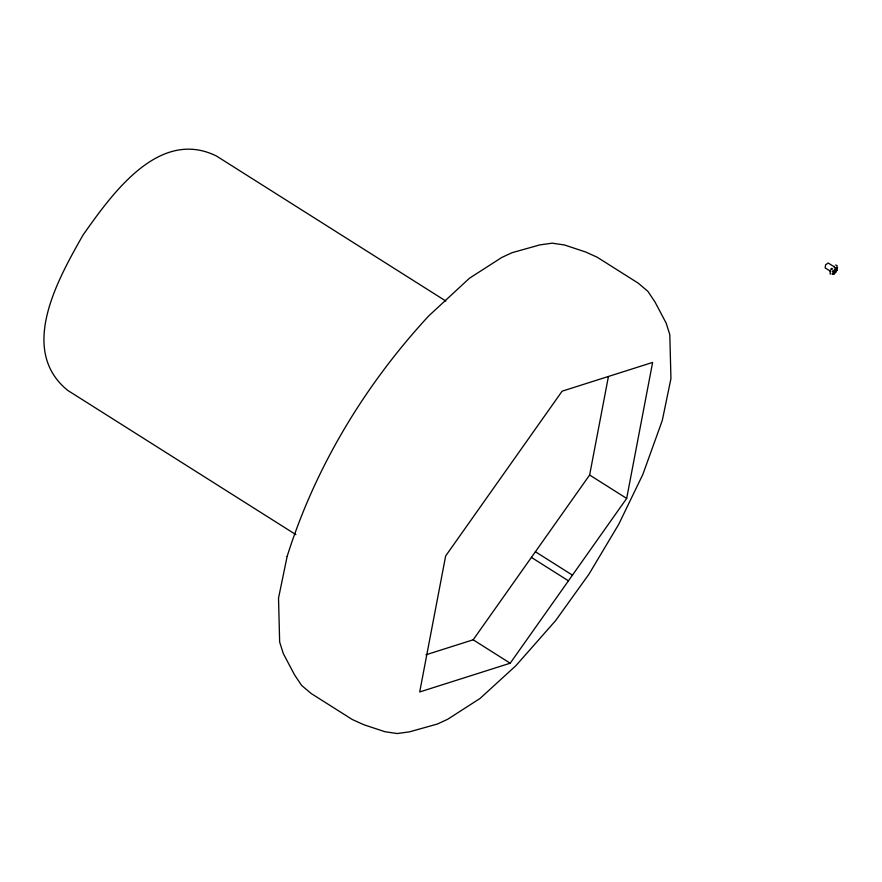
<?xml version="1.0" encoding="UTF-8"?>
<svg xmlns="http://www.w3.org/2000/svg" width="882" height="882" viewBox="0 0 882 882"><rect width="100%" height="100%" fill="white"/><g stroke="black" fill="none" stroke-linecap="round" stroke-linejoin="round"><path stroke-width="1.32" d="M425.94 654.797L473.171 639.792L589.628 475.012L608.393 376.713M626.672 498.429L652.625 362.425L562.121 391.178L445.653 555.958L419.7 691.962L510.204 663.209L626.672 498.429L589.628 475.012M832.652 274.335L833.192 271.491L835.629 268.051L837.514 267.444L836.974 270.289L834.537 273.729L832.652 274.335L831.88 273.839L833.766 273.244L836.202 269.804L836.742 266.959L837.514 267.444M830.282 270.366L830.183 274.192M830.866 269.308L831.45 268.326M835.673 264.986L837.216 265.791M833.898 266.607L828.22 263.045L825.607 264.787L825.144 267.896L830.789 271.502M834.846 267.555L835.629 268.051M836.202 269.804L836.974 270.289M835.067 271.402L835.838 271.888M834.978 271.524L835.761 272.009M832.421 271.006L833.192 271.491M833.766 273.244L834.537 273.729M445.84 301.038L216.498 156.048C158.727 127.471 111.551 194.668 83.018 235.031C58.51 278.348 17.618 349.636 67.705 390.373L295.878 534.624M535.396 551.735L572.44 575.152M531.394 557.402L568.438 580.819M473.171 639.792L510.204 663.209M831.858 269.616A4.465 1.433 -57.7 0 1 832.465 268.624M833.843 266.937A4.465 1.433 -57.7 0 1 834.515 266.353M287.146 556.388L278.525 598.084L279.649 642.019L283.276 653.518L294.544 674.851L301.578 685.38L311.203 693.528L352.315 719.525L363.847 724.739L385.026 731.74L397.275 733.537L409.557 731.828L437.45 724.012L447.703 719.26L480.051 698.445L515.849 665.734L555.583 620.663L589.022 574.083L618.767 524.239L642.802 474.538L659.46 428.365L662.316 420.328L670.937 378.632L669.813 334.708L666.197 323.198L654.929 301.865L647.884 291.336L638.27 283.188L597.158 257.202L585.615 251.976L564.447 244.975L552.187 243.178L539.916 244.887L512.012 252.715L501.759 257.467L469.411 278.271L428.751 315.899C365.104 384.717 315.359 466.821 287.146 556.388"/></g></svg>
